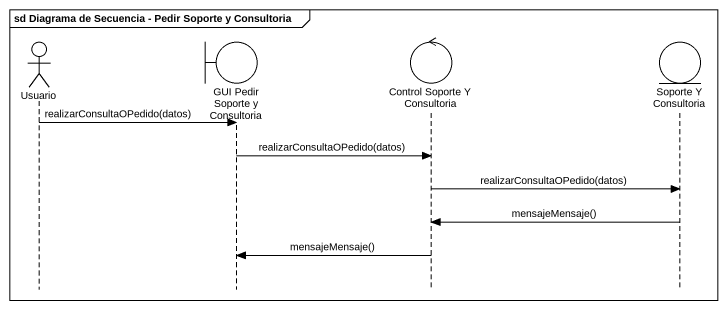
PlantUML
@startuml
mainframe sd Diagrama de Secuencia - Pedir Soporte y Consultoria
hide footbox
actor Usuario
boundary "GUI Pedir Soporte y Consultoria" as GUI_Pedir_Soporte_y
control "Control Soporte Y Consultoria" as Control_Soporte_Y
entity "Soporte Y Consultoria" as Soporte_Y_Consultoria

Usuario -> GUI_Pedir_Soporte_y : realizarConsultaOPedido(datos)
GUI_Pedir_Soporte_y -> Control_Soporte_Y : realizarConsultaOPedido(datos)
Control_Soporte_Y -> Soporte_Y_Consultoria : realizarConsultaOPedido(datos)
Soporte_Y_Consultoria -> Control_Soporte_Y : mensajeMensaje()
Control_Soporte_Y -> GUI_Pedir_Soporte_y : mensajeMensaje()
@enduml
